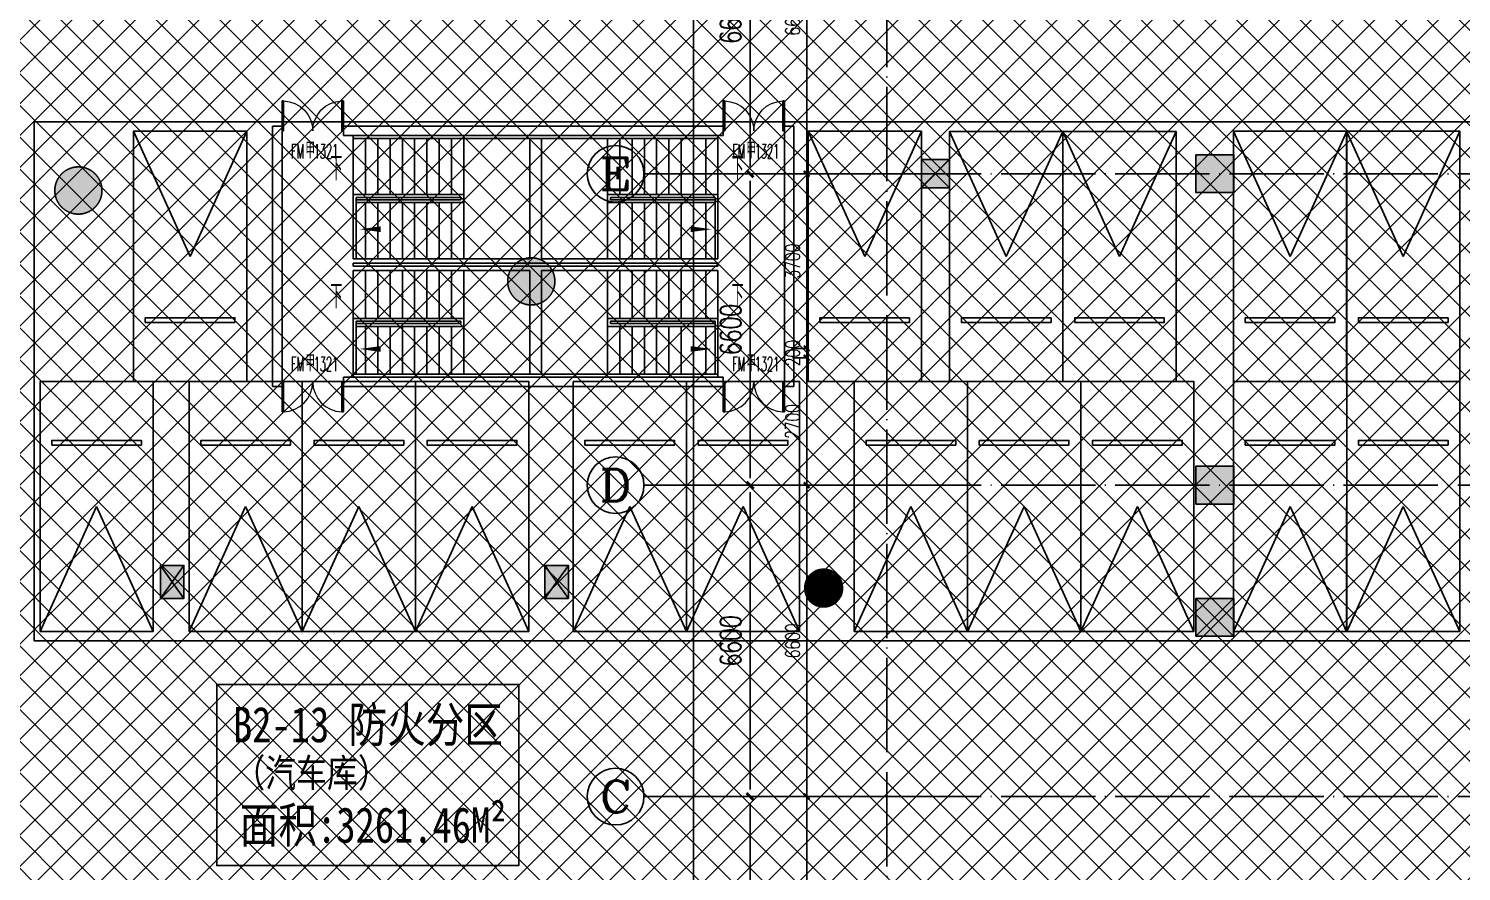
# Model space of a CAD drawing. Header units: millimetres. Extents: x 12325263 to 13848842, y -1463133 to 573208.
# Drawn here: x 12526656 to 12557023, y -1125871 to -1108011 of the extents above; entities that cross this region are included whole.
import ezdxf
from ezdxf.enums import TextEntityAlignment as Align
from ezdxf.xclip import XClip

# ---------------------------------------------------------------- set-up
doc = ezdxf.new("R2010")
doc.units = ezdxf.units.MM
doc.header["$LTSCALE"] = 1000
doc.header["$XCLIPFRAME"] = 0
doc.linetypes.add('DOTE', pattern=[2.42, 2, -0.2, 0.02, -0.2])
for name, color, linetype in [('-2F平面$0$PARTS-CAR公寓', 240, 'Continuous'), ('-2F平面$0$TEXT', 7, 'Continuous'), ('-2F平面$0$WALL-SHATCH', 8, 'Continuous'), ('A-AXIS', 16, 'DOTE'), ('A-COLS', 6, 'Continuous'), ('A-WALL', 5, 'Continuous'), ('A-WALL-PATT', 8, 'Continuous'), ('A_DIM_IDEN(索引符号)', 3, 'Continuous'), ('A_TEXT_NOTE(文字说明)', 7, 'Continuous'), ('A_WALL(防火墙)', 151, 'Continuous'), ('AXIS', 3, 'Continuous'), ('AXIS_TEXT', 7, 'Continuous'), ('DOOR_FIRE', 1, 'Continuous'), ('DOOR_FIRE_TEXT', 7, 'Continuous'), ('PUB_DIM', 83, 'Continuous'), ('PUB_HATCH', 8, 'Continuous'), ('ROAD-LINE', 20, 'Continuous'), ('WALL', 5, 'Continuous'), ('人防墙', 6, 'Continuous'), ('人防门', 60, 'Continuous'), ('地下室柱网$0$$0$0q-柱0', 3, 'Continuous'), ('地下室柱网$0$$0$0q-柱填充', 5, 'Continuous'), ('地下室柱网$0$0q-柱0', 8, 'Continuous'), ('地下室柱网$0$0q-柱填充', 8, 'Continuous')]:
    doc.layers.add(name, color=color, linetype=linetype)
doc.layers.add('地下室柱网$0$$0$9', color=1, linetype='Continuous', plot=False)
doc.layers.add('地下室柱网$0$9', color=8, linetype='Continuous', plot=False)
doc.styles.add('-2F平面$0$-宋体', font='', dxfattribs={"width": 0.8})
doc.styles.add('_TCH_AXIS', font='COMPLEX', dxfattribs={"bigfont": 'GBCBIG'})
doc.styles.add('_TCH_DIM', font='SIMPLEX.shx', dxfattribs={"width": 0.7, "bigfont": 'GBCBIG.shx'})
doc.styles.add('_TCH_DIM_T3', font='SIMPLEX.shx', dxfattribs={"width": 0.705882, "bigfont": 'GBCBIG.shx'})
doc.styles.add('_TCH_WINDOW', font='SIMPLEX', dxfattribs={"width": 0.7, "height": 3.5, "bigfont": 'GBCBIG'})
doc.styles.add('COMPLEX', font='COMPLEX')
doc.styles.get('-2F平面$0$-宋体').set_extended_font_data('SimSun')
doc.dimstyles.new('_TCH_ARCH&&120', dxfattribs={"dimtxt": 306, "dimasz": 120, "dimexe": 300, "dimexo": 360, "dimgap": 147, "dimtad": 1, "dimdec": 0, "dimzin": 0, "dimdsep": 46, "dimtxsty": '_TCH_DIM_T3', "dimblk": 'ARCHTICK', "dimcen": 0.09, "dimclrt": 7, "dimazin": 2, "dimtfac": 1, "dimtdec": 0, "dimtix": 1, "dimtmove": 2, "dimatfit": 3, "dimfxl": 1, "dimfxlon": 1, "dimtolj": 1, "dimtzin": 0, "dimarcsym": 0})
doc.dimstyles.new('_TCH_ARCH&&150', dxfattribs={"dimtxt": 446.25, "dimasz": 150, "dimexe": 375, "dimexo": 450, "dimgap": 189.375, "dimtad": 1, "dimdec": 0, "dimzin": 0, "dimdsep": 46, "dimtxsty": '_TCH_DIM_T3', "dimblk": 'asdggshdfhsg_ArchTick', "dimcen": 0.09, "dimclrt": 7, "dimazin": 2, "dimtfac": 1, "dimtdec": 0, "dimtix": 1, "dimtmove": 2, "dimatfit": 3, "dimfxl": 1, "dimtolj": 1, "dimtzin": 0, "dimarcsym": 0})

# ---------------------------------------------------------------- blocks, each defined once
blk = doc.blocks.new('asdgafgf20230228-rf2')
at = {"layer": 'A_DIM_IDEN(索引符号)', "elevation": 0}
for points in [[(-38190, 8025, 0, 0, 0), (-35020, 8025, 0, 0, 0), (-35020, 6725, 0, 0, 0), (-37930, 6725, 0, 120, 0), (-37480, 6725, 0, 0, 0)], [(-30200, 8025, 0, 0, 0), (-33370, 8025, 0, 0, 0), (-33370, 6725, 0, 0, 0), (-30460, 6725, 0, 120, 0), (-30910, 6725, 0, 0, 0)], [(-38190, 5312, 0, 0, 0), (-35020, 5312, 0, 0, 0), (-35020, 4187, 0, 0, 0), (-37930, 4187, 0, 120, 0), (-37480, 4187, 0, 0, 0)], [(-30200, 5312, 0, 0, 0), (-33370, 5313, 0, 0, 0), (-33370, 4188, 0, 0, 0), (-30460, 4187, 0, 120, 0), (-30910, 4187, 0, 0, 0)]]:
    blk.add_lwpolyline(points, format="xyseb", dxfattribs=at)
at = {"layer": '人防门'}
for p, q in [((-35720, 8650), (-38060, 8650)), ((-38060, 7460), (-38060, 8650)), ((-37800, 7460), (-37800, 8650)), ((-37540, 7460), (-37540, 8650)), ((-37280, 7460), (-37280, 8650)), ((-37020, 7460), (-37020, 8650)), ((-36760, 7460), (-36760, 8650)), ((-36500, 7460), (-36500, 8650)), ((-36240, 7460), (-36240, 8650)), ((-35980, 7460), (-35980, 8650)), ((-35720, 7460), (-35720, 8650)), ((-34320, 8650), (-35720, 8650)), ((-35720, 8650), (-35720, 7460)), ((-34320, 6100), (-34320, 8650)), ((-32670, 8650), (-34070, 8650)), ((-34070, 8650), (-34070, 6100)), ((-32670, 8650), (-30330, 8650)), ((-32670, 8650), (-32670, 7460)), ((-32670, 7460), (-32670, 8650)), ((-32410, 8650), (-32410, 7460)), ((-32150, 8650), (-32150, 7460)), ((-31890, 8650), (-31890, 7460)), ((-31630, 8650), (-31630, 7460)), ((-31370, 8650), (-31370, 7460)), ((-31110, 8650), (-31110, 7460)), ((-30850, 8650), (-30850, 7460)), ((-30590, 8650), (-30590, 7460)), ((-30330, 8650), (-30330, 7460)), ((-38060, 7400), (-38060, 7460)), ((-35720, 7460), (-38060, 7460)), ((-38060, 7460), (-38060, 6100)), ((-38060, 7350), (-38060, 7400)), ((-38060, 7350), (-38060, 6100)), ((-35780, 7400), (-38000, 7400)), ((-35780, 7400), (-38000, 7400)), ((-38000, 7400), (-38000, 6100)), ((-38000, 7350), (-35780, 7350)), ((-38000, 7350), (-35780, 7350)), ((-38000, 7350), (-38000, 7290)), ((-38000, 7290), (-35720, 7290)), ((-37800, 7290), (-37800, 6100)), ((-37540, 7290), (-37540, 6100)), ((-37280, 7290), (-37280, 6100)), ((-37020, 7290), (-37020, 6100)), ((-36760, 7290), (-36760, 6100)), ((-36500, 7290), (-36500, 6100)), ((-36240, 7290), (-36240, 6100)), ((-35980, 7290), (-35980, 6100)), ((-35780, 7350), (-35780, 7400)), ((-35720, 7400), (-35720, 7460)), ((-35720, 7290), (-35720, 7460)), ((-35720, 7460), (-35720, 7290)), ((-35720, 7350), (-35720, 7290)), ((-35720, 7290), (-35720, 6100)), ((-35720, 7290), (-35720, 6100)), ((-32670, 7460), (-32670, 7400)), ((-32670, 7290), (-32670, 7460)), ((-32670, 7460), (-30330, 7460)), ((-32670, 7290), (-32670, 7460)), ((-32670, 7290), (-32670, 7350)), ((-32670, 6100), (-32670, 7290)), ((-30390, 7290), (-32670, 7290)), ((-32670, 6100), (-32670, 7290)), ((-32610, 7400), (-30390, 7400)), ((-32610, 7350), (-32610, 7400)), ((-32610, 7400), (-30390, 7400)), ((-30390, 7350), (-32610, 7350)), ((-30390, 7350), (-32610, 7350)), ((-32410, 6100), (-32410, 7290)), ((-32150, 6100), (-32150, 7290)), ((-31890, 6100), (-31890, 7290)), ((-31630, 6100), (-31630, 7290)), ((-31370, 6100), (-31370, 7290)), ((-31110, 6100), (-31110, 7290)), ((-30850, 6100), (-30850, 7290)), ((-30590, 6100), (-30590, 7290)), ((-30390, 7400), (-30390, 6100)), ((-30390, 7290), (-30390, 7350)), ((-30330, 7460), (-30330, 7400)), ((-30330, 7460), (-30330, 6100)), ((-30330, 7350), (-30330, 7400)), ((-30330, 6100), (-30330, 7350)), ((-38060, 6100), (-38000, 6100)), ((-38000, 6100), (-38060, 6100)), ((-38000, 6100), (-35720, 6100)), ((-35720, 6100), (-34320, 6100)), ((-34070, 6100), (-32670, 6100)), ((-30390, 6100), (-32670, 6100)), ((-30330, 6100), (-30390, 6100)), ((-30330, 6100), (-30390, 6100)), ((-35720, 5850), (-38060, 5850)), ((-38060, 4835), (-38060, 5850)), ((-37800, 4835), (-37800, 5850)), ((-37540, 4835), (-37540, 5850)), ((-37280, 4835), (-37280, 5850)), ((-37020, 4835), (-37020, 5850)), ((-36760, 4835), (-36760, 5850)), ((-36500, 4835), (-36500, 5850)), ((-36240, 4835), (-36240, 5850)), ((-35980, 4835), (-35980, 5850)), ((-35720, 4835), (-35720, 5850)), ((-34320, 5850), (-35720, 5850)), ((-35720, 5850), (-35720, 4835)), ((-34320, 3650), (-34320, 5850)), ((-32670, 5850), (-34070, 5850)), ((-34070, 5850), (-34070, 3650)), ((-32670, 5850), (-30330, 5850)), ((-32670, 5850), (-32670, 4835)), ((-32670, 4835), (-32670, 5850)), ((-32410, 5850), (-32410, 4835)), ((-32150, 5850), (-32150, 4835)), ((-31890, 5850), (-31890, 4835)), ((-31630, 5850), (-31630, 4835)), ((-31370, 5850), (-31370, 4835)), ((-31110, 5850), (-31110, 4835)), ((-30850, 5850), (-30850, 4835)), ((-30590, 5850), (-30590, 4835)), ((-30330, 5850), (-30330, 4835)), ((-38060, 4775), (-38060, 4835)), ((-35720, 4835), (-38060, 4835)), ((-38060, 4835), (-38060, 3650)), ((-38060, 4725), (-38060, 4775)), ((-38060, 4725), (-38060, 3650)), ((-35780, 4775), (-38000, 4775)), ((-35780, 4775), (-38000, 4775)), ((-38000, 4775), (-38000, 3650)), ((-38000, 4725), (-35780, 4725)), ((-38000, 4725), (-35780, 4725)), ((-38000, 4725), (-38000, 4665)), ((-38000, 4665), (-35720, 4665)), ((-37800, 4665), (-37800, 3650)), ((-37540, 4665), (-37540, 3650)), ((-37280, 4665), (-37280, 3650)), ((-37020, 4665), (-37020, 3650)), ((-36760, 4665), (-36760, 3650)), ((-36500, 4665), (-36500, 3650)), ((-36240, 4665), (-36240, 3650)), ((-35980, 4665), (-35980, 3650)), ((-35780, 4725), (-35780, 4775)), ((-35720, 4775), (-35720, 4835)), ((-35720, 4665), (-35720, 4835)), ((-35720, 4835), (-35720, 4665)), ((-35720, 4725), (-35720, 4665)), ((-35720, 4665), (-35720, 3650)), ((-35720, 4665), (-35720, 3650)), ((-32670, 4835), (-32670, 4775)), ((-32670, 4665), (-32670, 4835)), ((-32670, 4835), (-30330, 4835)), ((-32670, 4665), (-32670, 4835)), ((-32670, 4665), (-32670, 4725)), ((-32670, 3650), (-32670, 4665)), ((-30390, 4665), (-32670, 4665)), ((-32670, 3650), (-32670, 4665)), ((-32610, 4775), (-30390, 4775)), ((-32610, 4725), (-32610, 4775)), ((-32610, 4775), (-30390, 4775)), ((-30390, 4725), (-32610, 4725)), ((-30390, 4725), (-32610, 4725)), ((-32410, 3650), (-32410, 4665)), ((-32150, 3650), (-32150, 4665)), ((-31890, 3650), (-31890, 4665)), ((-31630, 3650), (-31630, 4665)), ((-31370, 3650), (-31370, 4665)), ((-31110, 3650), (-31110, 4665)), ((-30850, 3650), (-30850, 4665)), ((-30590, 3650), (-30590, 4665)), ((-30390, 4775), (-30390, 3650)), ((-30390, 4665), (-30390, 4725)), ((-30330, 4835), (-30330, 4775)), ((-30330, 4835), (-30330, 3650)), ((-30330, 4725), (-30330, 4775)), ((-30330, 3650), (-30330, 4725)), ((-38060, 3650), (-38000, 3650)), ((-38000, 3650), (-38060, 3650)), ((-38000, 3650), (-35720, 3650)), ((-35720, 3650), (-34320, 3650)), ((-34070, 3650), (-32670, 3650)), ((-30390, 3650), (-32670, 3650)), ((-30330, 3650), (-30390, 3650)), ((-30330, 3650), (-30390, 3650))]:
    blk.add_line(p, q, dxfattribs=at)
at = {"layer": '人防门', "elevation": 0}
for points in [[(-38060, 8650), (-38060, 8710), (-30330, 8710), (-30330, 8650)], [(-38060, 5945), (-38060, 6005), (-30330, 6005), (-30330, 5945)], [(-38060, 3590), (-38060, 3650), (-30330, 3650), (-30330, 3590)]]:
    blk.add_lwpolyline(points, close=True, dxfattribs=at)
at = {"layer": 'A_TEXT_NOTE(文字说明)', "style": '_TCH_DIM', "width": 0.7}
for p in [(-38547, 7763), (-30042, 7762), (-38547, 5050), (-30043, 5050)]:
    blk.add_text('下', height=506, dxfattribs=at).set_placement(p)
blk = doc.blocks.new('_FZH')
blk.add_lwpolyline([(-0.5, -0.5), (0.5, -0.5), (0.5, 0.5), (-0.5, 0.5)], close=True)
at = {"layer": 'PUB_HATCH'}
blk.add_solid([(-0.5, -0.5), (0.5, -0.5), (-0.5, 0.5), (0.5, 0.5)], dxfattribs=at)
blk = doc.blocks.new('_YZH')
blk.add_circle((0, 0), 0.5)
at = {"layer": 'PUB_HATCH', "const_width": 0.5}
blk.add_lwpolyline([(-0.25, 0, 1), (0.25, 0, 1)], format="xyb", close=True, dxfattribs=at)
blk = doc.blocks.new('1-3F')
at = {"layer": 'A-COLS', "xscale": 800, "yscale": 800, "zscale": 800, "rotation": 270}
for p in [(-52500, 24800), (-52500, 18200), (-52500, 15400)]:
    blk.add_blockref('_FZH', p, dxfattribs=at)
at = {"layer": 'A-COLS', "xscale": 800, "yscale": 800, "zscale": 800}
blk.add_blockref('_YZH', (-60791, 16020), dxfattribs=at)
blk = doc.blocks.new('adgshg13--2F平面$0$A$C7F010FC0')
at = {"layer": '-2F平面$0$WALL-SHATCH'}
h = blk.add_hatch(color=256, dxfattribs=at)
h.dxf.hatch_style = 1
h.paths.add_polyline_path([(-60384, -16881), (-763, 197), (12588, -13153), (12588, -157996), (-162965, -188820), (-171262, -180523), (-171262, -31311), (-150707, -10756), (-131860, -7981), (-99162, -7981), (-99162, -4981), (-76620, -4981), (-70108, -16881)], flags=16)
h.paths.add_polyline_path([(-60091, -16381), (-647, 647), (12988, -12988), (12988, -158332), (-163101, -189250), (-171662, -180689), (-171662, -31145), (-150778, -10261), (-131897, -7481), (-99562, -7481), (-99562, -4581), (-76366, -4581), (-69908, -16381)])
blk = doc.blocks.new('adgshg13--2F平面$0$gh6j6jk76k7')
at = {"layer": '-2F平面$0$TEXT', "color": 0}
blk.add_lwpolyline([(153914, -1047), (160218, 60), (160882, -3722), (154578, -4829)], close=True, dxfattribs=at)
at = {"layer": '-2F平面$0$TEXT', "color": 0, "style": '-2F平面$0$-宋体', "width": 0.8}
for s, height, p in [('B2-13 防火分区', 750, (154463, -2194)), ('（汽车库）', 600, (154655, -3124)), ('面积:3261.46M²', 750, (154974, -4266))]:
    blk.add_text(s, height=height, rotation=9.9591, dxfattribs=at).set_placement(p)
blk = doc.blocks.new('adgshgbj--2F平面$0$报建车道-2')
at = {"layer": 'ROAD-LINE'}
for p, q in [((129521, -124443), (92169, -131002)), ((92169, -131002), (94072, -141836)), ((94072, -141836), (124973, -136410))]:
    blk.add_line(p, q, dxfattribs=at)
blk = doc.blocks.new('adgshg2qbj-gycw-bj-13-CAR-4')
for p, q in [((0, -2650), (-1200, -5300)), ((1200, -5300), (0, -2650)), ((0, -2650), (0, -2650))]:
    blk.add_line(p, q)
blk.add_lwpolyline([(-1200, 0), (1200, 0), (1200, -5300), (-1200, -5300)], close=True)
at = {"extrusion": (-0.000447791, -3.39718e-15, 1), "elevation": -1}
blk.add_lwpolyline([(-950, -1350), (950, -1350), (950, -1250), (-950, -1250)], close=True, dxfattribs=at)
blk = doc.blocks.new('*U499')
at = {"layer": '地下室柱网$0$0q-柱填充'}
h = blk.add_hatch(color=256, dxfattribs=at)
h.dxf.hatch_style = 1
edge = h.paths.add_edge_path()
edge.add_arc((0, 0), 500, 0, 360)
at = {"layer": '地下室柱网$0$0q-柱0'}
blk.add_circle((0, 0), 500, dxfattribs=at)
blk = doc.blocks.new('*U500')
at = {"layer": '地下室柱网$0$0q-柱填充'}
h = blk.add_hatch(color=256, dxfattribs=at)
h.dxf.hatch_style = 1
edge = h.paths.add_edge_path()
edge.add_arc((0, 0), 400, 0, 360)
at = {"layer": '地下室柱网$0$0q-柱0'}
blk.add_circle((0, 0), 400, dxfattribs=at)
at = {"layer": '地下室柱网$0$9'}
for p, q in [((-250, 300), (250, -300)), ((-250, -300), (250, 300))]:
    blk.add_line(p, q, dxfattribs=at)
blk = doc.blocks.new('*U495')
at = {"layer": '地下室柱网$0$0q-柱0'}
blk.add_lwpolyline([(-400, -400), (400, -400), (400, 400), (-400, 400)], close=True, dxfattribs=at)
at = {"layer": '地下室柱网$0$0q-柱填充'}
blk.add_solid([(-400, 400), (400, 400), (-400, -400), (400, -400)], dxfattribs=at)
at = {"layer": '地下室柱网$0$9'}
for p, q in [((-400, 400), (400, -400)), ((-400, -400), (400, 400))]:
    blk.add_line(p, q, dxfattribs=at)
blk = doc.blocks.new('*U1237')
at = {"layer": '地下室柱网$0$$0$0q-柱0'}
blk.add_lwpolyline([(-250, -350), (250, -350), (250, 350), (-250, 350)], close=True, dxfattribs=at)
at = {"layer": '地下室柱网$0$$0$0q-柱填充'}
blk.add_solid([(-250, 350), (250, 350), (-250, -350), (250, -350)], dxfattribs=at)
at = {"layer": '地下室柱网$0$$0$9'}
for p, q in [((-250, 350), (250, -350)), ((-250, -350), (250, 350))]:
    blk.add_line(p, q, dxfattribs=at)
blk = doc.blocks.new('*U1238')
at = {"layer": '地下室柱网$0$$0$0q-柱0'}
blk.add_lwpolyline([(-300, -300), (300, -300), (300, 300), (-300, 300)], close=True, dxfattribs=at)
at = {"layer": '地下室柱网$0$$0$0q-柱填充'}
blk.add_solid([(-300, 300), (300, 300), (-300, -300), (300, -300)], dxfattribs=at)
at = {"layer": '地下室柱网$0$$0$9'}
for p, q in [((-300, 300), (300, -300)), ((-300, -300), (300, 300))]:
    blk.add_line(p, q, dxfattribs=at)
blk = doc.blocks.new('A$C2A3E77E8')
at = {"layer": '-2F平面$0$PARTS-CAR公寓'}
for p, rotation in [((511546.7, 69501.4), 189.9585190629333), ((509182.9, 69086.4), 189.9585190629333), ((505622.3, 68460.9), 189.9585190629333), ((503258.4, 68045.8), 189.9585190629333), ((500303.5, 67527.7), 189.9585190629333), ((511546.8, 69501.5), 9.958519084920162), ((509182.9, 69086.4), 9.958519084920162), ((505995.1, 68526.7), 9.958519084920162), ((503631.2, 68111.6), 9.958519084920162), ((501267.4, 67696.6), 9.958519084920162), ((497762.6, 67081.2), 9.958519084920162), ((495398.8, 66666.1), 9.958519084920162), ((492107.5, 66088.2), 9.958519084920162), ((489743.7, 65673.2), 9.958519084920162), ((487379.8, 65258.1), 9.958519084920162), ((484269, 64711.9), 9.958519084920162)]:
    blk.add_blockref('adgshg2qbj-gycw-bj-13-CAR-4', p, dxfattribs=dict(at, rotation=rotation))
at = {"layer": '-2F平面$0$PARTS-CAR公寓', "xscale": -1.000000000000003, "rotation": 189.9585190717549}
blk.add_blockref('adgshg2qbj-gycw-bj-13-CAR-4', (486219.2, 65054.3), dxfattribs=at)
at = {"layer": '-2F平面$0$TEXT'}
blk.add_blockref('adgshg13--2F平面$0$gh6j6jk76k7', (333974.2, 59872.9), dxfattribs=at)
blk.add_blockref('adgshgbj--2F平面$0$报建车道-2', (389845.5, 200902.2))
for name, p, rotation in [('*U1238', (501020.1, 72120.8), 9.958774256191964), ('*U499', (483188.2, 68630), 44.99999999877483), ('*U499', (492975.9, 68393.1), 9.958774254879108), ('*U495', (508475.5, 63884.7), 9.958774256191964), ('*U500', (500203.3, 63062), 9.958774254879215), ('*U1237', (494607, 62212.4), 9.958774256191964), ('*U1237', (486579.8, 60802.9), 9.958774256191964)]:
    blk.add_blockref(name, p, dxfattribs=dict(rotation=rotation))
at = {"layer": 'WALL', "color": 1}
blk.add_blockref('adgshg13--2F平面$0$A$C7F010FC0', (561507.9, 205483.1), dxfattribs=at)
blk = doc.blocks.new('_AXISO')
blk.add_circle((0, 0), 0.5)
at = {"layer": 'AXIS_TEXT', "style": 'COMPLEX', "width": 1.041667}
blk.add_attdef('A', text='', height=0.56, dxfattribs=at).set_placement((-0.25, -0.28), (0.25, -0.28), align=Align.FIT)
blk = doc.blocks.new('asdggshdfhsg_ArchTick')
at = {"color": 0, "linetype": 'ByBlock', "const_width": 0.4}
blk.add_lwpolyline([(-0.5, -0.5), (0.5, 0.5)], dxfattribs=at)
blk = doc.blocks.new('*D5258')
at = {"layer": 'AXIS', "color": 0, "lineweight": -2, "transparency": 16777216}
for p, q in [((12411817, 1078990), (12406942, 1078990)), ((12407317, 996140), (12407317, 1078840)), ((12411817, 995990), (12406942, 995990))]:
    blk.add_line(p, q, dxfattribs=at)
at = {"layer": 'Defpoints', "color": 0, "transparency": 16777216}
for p in [(12407317, 1078990), (12412267, 1078990), (12412267, 995990)]:
    blk.add_point(p, dxfattribs=at)
at = {"layer": 'AXIS', "color": 0, "lineweight": -2, "transparency": 16777216, "xscale": 150, "yscale": 150, "zscale": 150}
for p, rotation in [((12407317, 1078990), 90), ((12407317, 995990), 270)]:
    blk.add_blockref('asdggshdfhsg_ArchTick', p, dxfattribs=dict(at, rotation=rotation))
at = {"layer": 'AXIS', "color": 7, "transparency": 16777216, "insert": (12406904, 1037490), "char_height": 446.2, "attachment_point": 5, "rotation": 90, "style": '_TCH_DIM_T3'}
blk.add_mtext('\\A1;83000', dxfattribs=at)
blk = doc.blocks.new('*D5261')
at = {"layer": 'AXIS', "color": 0, "lineweight": -2, "transparency": 16777216}
for p, q in [((12411816.81071, 1007589.75909), (12408141.81071, 1007589.75909)), ((12408516.81071, 1001139.75909), (12408516.81071, 1007439.75909)), ((12411816.81071, 1000989.75909), (12408141.81071, 1000989.75909))]:
    blk.add_line(p, q, dxfattribs=at)
at = {"layer": 'Defpoints', "color": 0, "transparency": 16777216}
for p in [(12408516.81071, 1007589.75909), (12412266.81071, 1007589.75909), (12412266.81071, 1000989.75909)]:
    blk.add_point(p, dxfattribs=at)
at = {"layer": 'AXIS', "color": 0, "lineweight": -2, "transparency": 16777216, "xscale": 150, "yscale": 150, "zscale": 150}
for p, rotation in [((12408516.81071, 1007589.75909), 90), ((12408516.81071, 1000989.75909), 270)]:
    blk.add_blockref('asdggshdfhsg_ArchTick', p, dxfattribs=dict(at, rotation=rotation))
at = {"layer": 'AXIS', "color": 7, "transparency": 16777216, "insert": (12408104.31071, 1004289.75909), "char_height": 446.25, "attachment_point": 5, "rotation": 90, "style": '_TCH_DIM_T3'}
blk.add_mtext('\\A1;6600', dxfattribs=at)
blk = doc.blocks.new('*D5262')
at = {"layer": 'AXIS', "color": 0, "lineweight": -2, "transparency": 16777216}
for p, q in [((12411816.81071, 1014189.75909), (12408141.81071, 1014189.75909)), ((12408516.81071, 1007739.75909), (12408516.81071, 1014039.75909)), ((12411816.81071, 1007589.75909), (12408141.81071, 1007589.75909))]:
    blk.add_line(p, q, dxfattribs=at)
at = {"layer": 'Defpoints', "color": 0, "transparency": 16777216}
for p in [(12408516.81071, 1014189.75909), (12412266.81071, 1014189.75909), (12412266.81071, 1007589.75909)]:
    blk.add_point(p, dxfattribs=at)
at = {"layer": 'AXIS', "color": 0, "lineweight": -2, "transparency": 16777216, "xscale": 150, "yscale": 150, "zscale": 150}
for p, rotation in [((12408516.81071, 1014189.75909), 90), ((12408516.81071, 1007589.75909), 270)]:
    blk.add_blockref('asdggshdfhsg_ArchTick', p, dxfattribs=dict(at, rotation=rotation))
at = {"layer": 'AXIS', "color": 7, "transparency": 16777216, "insert": (12408104.31071, 1010889.75909), "char_height": 446.25, "attachment_point": 5, "rotation": 90, "style": '_TCH_DIM_T3'}
blk.add_mtext('\\A1;6600', dxfattribs=at)
blk = doc.blocks.new('*D5263')
at = {"layer": 'AXIS', "color": 0, "lineweight": -2, "transparency": 16777216}
for p, q in [((12411816.81071, 1020789.75909), (12408141.81071, 1020789.75909)), ((12408516.81071, 1014339.75909), (12408516.81071, 1020639.75909)), ((12411816.81071, 1014189.75909), (12408141.81071, 1014189.75909))]:
    blk.add_line(p, q, dxfattribs=at)
at = {"layer": 'Defpoints', "color": 0, "transparency": 16777216}
for p in [(12408516.81071, 1020789.75909), (12412266.81071, 1020789.75909), (12412266.81071, 1014189.75909)]:
    blk.add_point(p, dxfattribs=at)
at = {"layer": 'AXIS', "color": 0, "lineweight": -2, "transparency": 16777216, "xscale": 150, "yscale": 150, "zscale": 150}
for p, rotation in [((12408516.81071, 1020789.75909), 90), ((12408516.81071, 1014189.75909), 270)]:
    blk.add_blockref('asdggshdfhsg_ArchTick', p, dxfattribs=dict(at, rotation=rotation))
at = {"layer": 'AXIS', "color": 7, "transparency": 16777216, "insert": (12408104.31071, 1017489.75909), "char_height": 446.25, "attachment_point": 5, "rotation": 90, "style": '_TCH_DIM_T3'}
blk.add_mtext('\\A1;6600', dxfattribs=at)
blk = doc.blocks.new('*D5264')
at = {"layer": 'AXIS', "color": 0, "lineweight": -2, "transparency": 16777216}
for p, q in [((12411816.81071, 1027389.75909), (12408141.81071, 1027389.75909)), ((12408516.81071, 1020939.75909), (12408516.81071, 1027239.75909)), ((12411816.81071, 1020789.75909), (12408141.81071, 1020789.75909))]:
    blk.add_line(p, q, dxfattribs=at)
at = {"layer": 'Defpoints', "color": 0, "transparency": 16777216}
for p in [(12408516.81071, 1027389.75909), (12412266.81071, 1027389.75909), (12412266.81071, 1020789.75909)]:
    blk.add_point(p, dxfattribs=at)
at = {"layer": 'AXIS', "color": 0, "lineweight": -2, "transparency": 16777216, "xscale": 150, "yscale": 150, "zscale": 150}
for p, rotation in [((12408516.81071, 1027389.75909), 90), ((12408516.81071, 1020789.75909), 270)]:
    blk.add_blockref('asdggshdfhsg_ArchTick', p, dxfattribs=dict(at, rotation=rotation))
at = {"layer": 'AXIS', "color": 7, "transparency": 16777216, "insert": (12408104.31071, 1024089.75909), "char_height": 446.25, "attachment_point": 5, "rotation": 90, "style": '_TCH_DIM_T3'}
blk.add_mtext('\\A1;6600', dxfattribs=at)
blk = doc.blocks.new('_ArchTick')
at = {"color": 0, "linetype": 'ByBlock', "const_width": 0.4}
blk.add_lwpolyline([(-0.5, -0.5), (0.5, 0.5)], dxfattribs=at)
blk = doc.blocks.new('*D4045')
at = {"layer": 'Defpoints', "color": 0, "transparency": 16777216}
for p in [(12543146.81071, -1104486.78575), (12546746.81071, -1104486.78575), (12546746.81071, -1111086.78575)]:
    blk.add_point(p, dxfattribs=at)
at = {"layer": 'PUB_DIM', "color": 0, "lineweight": -2, "transparency": 16777216}
for p, q in [((12543147.81071, -1104486.78575), (12542846.81071, -1104486.78575)), ((12543146.81071, -1111086.78575), (12543146.81071, -1104486.78575)), ((12543147.81071, -1111086.78575), (12542846.81071, -1111086.78575))]:
    blk.add_line(p, q, dxfattribs=at)
at = {"layer": 'PUB_DIM', "color": 0, "lineweight": -2, "transparency": 16777216, "xscale": 120, "yscale": 120, "zscale": 120}
for p, rotation in [((12543146.81071, -1104486.78575), 90), ((12543146.81071, -1111086.78575), 270)]:
    blk.add_blockref('_ArchTick', p, dxfattribs=dict(at, rotation=rotation))
at = {"layer": 'PUB_DIM', "color": 7, "transparency": 16777216, "insert": (12542846.81071, -1107786.78575), "char_height": 306, "attachment_point": 5, "rotation": 90, "style": '_TCH_DIM_T3'}
blk.add_mtext('\\A1;6600', dxfattribs=at)
blk = doc.blocks.new('*D4046')
at = {"layer": 'Defpoints', "color": 0, "transparency": 16777216}
for p in [(12543147, -1111087), (12546747, -1111087), (12546747, -1114787)]:
    blk.add_point(p, dxfattribs=at)
at = {"layer": 'PUB_DIM', "color": 0, "lineweight": -2, "transparency": 16777216}
for p, q in [((12543148, -1111087), (12542847, -1111087)), ((12543147, -1114787), (12543147, -1111087)), ((12543148, -1114787), (12542847, -1114787))]:
    blk.add_line(p, q, dxfattribs=at)
at = {"layer": 'PUB_DIM', "color": 0, "lineweight": -2, "transparency": 16777216, "xscale": 120, "yscale": 120, "zscale": 120}
for p, rotation in [((12543147, -1111087), 90), ((12543147, -1114787), 270)]:
    blk.add_blockref('_ArchTick', p, dxfattribs=dict(at, rotation=rotation))
at = {"layer": 'PUB_DIM', "color": 7, "transparency": 16777216, "insert": (12542847, -1112937), "char_height": 306, "attachment_point": 5, "rotation": 90, "style": '_TCH_DIM_T3'}
blk.add_mtext('\\A1;3700', dxfattribs=at)
blk = doc.blocks.new('*D4047')
at = {"layer": 'Defpoints', "color": 0, "transparency": 16777216}
for p in [(12543147, -1114787), (12546747, -1114787), (12546747, -1114987)]:
    blk.add_point(p, dxfattribs=at)
at = {"layer": 'PUB_DIM', "color": 0, "lineweight": -2, "transparency": 16777216}
for p, q in [((12543147, -1114787), (12543147, -1114667)), ((12543148, -1114787), (12542847, -1114787)), ((12543148, -1114987), (12542847, -1114987)), ((12543147, -1114987), (12543147, -1114787)), ((12543147, -1114987), (12543147, -1115107))]:
    blk.add_line(p, q, dxfattribs=at)
at = {"layer": 'PUB_DIM', "color": 0, "lineweight": -2, "transparency": 16777216, "xscale": 120, "yscale": 120, "zscale": 120}
for p, rotation in [((12543147, -1114787), 270), ((12543147, -1114987), 90)]:
    blk.add_blockref('_ArchTick', p, dxfattribs=dict(at, rotation=rotation))
at = {"layer": 'PUB_DIM', "color": 7, "transparency": 16777216, "insert": (12542847, -1114887), "char_height": 306, "attachment_point": 5, "rotation": 90, "style": '_TCH_DIM_T3'}
blk.add_mtext('\\A1;200', dxfattribs=at)
blk = doc.blocks.new('*D4048')
at = {"layer": 'Defpoints', "color": 0, "transparency": 16777216}
for p in [(12543147, -1114987), (12546747, -1114987), (12546747, -1117687)]:
    blk.add_point(p, dxfattribs=at)
at = {"layer": 'PUB_DIM', "color": 0, "lineweight": -2, "transparency": 16777216}
for p, q in [((12543148, -1114987), (12542847, -1114987)), ((12543147, -1117687), (12543147, -1114987)), ((12543148, -1117687), (12542847, -1117687))]:
    blk.add_line(p, q, dxfattribs=at)
at = {"layer": 'PUB_DIM', "color": 0, "lineweight": -2, "transparency": 16777216, "xscale": 120, "yscale": 120, "zscale": 120}
for p, rotation in [((12543147, -1114987), 90), ((12543147, -1117687), 270)]:
    blk.add_blockref('_ArchTick', p, dxfattribs=dict(at, rotation=rotation))
at = {"layer": 'PUB_DIM', "color": 7, "transparency": 16777216, "insert": (12542847, -1116337), "char_height": 306, "attachment_point": 5, "rotation": 90, "style": '_TCH_DIM_T3'}
blk.add_mtext('\\A1;2700', dxfattribs=at)
blk = doc.blocks.new('*D4049')
at = {"layer": 'Defpoints', "color": 0, "transparency": 16777216}
for p in [(12543146.81071, -1117686.78575), (12546746.81071, -1117686.78575), (12546746.81071, -1124286.78575)]:
    blk.add_point(p, dxfattribs=at)
at = {"layer": 'PUB_DIM', "color": 0, "lineweight": -2, "transparency": 16777216}
for p, q in [((12543147.81071, -1117686.78575), (12542846.81071, -1117686.78575)), ((12543146.81071, -1124286.78575), (12543146.81071, -1117686.78575)), ((12543147.81071, -1124286.78575), (12542846.81071, -1124286.78575))]:
    blk.add_line(p, q, dxfattribs=at)
at = {"layer": 'PUB_DIM', "color": 0, "lineweight": -2, "transparency": 16777216, "xscale": 120, "yscale": 120, "zscale": 120}
for p, rotation in [((12543146.81071, -1117686.78575), 90), ((12543146.81071, -1124286.78575), 270)]:
    blk.add_blockref('_ArchTick', p, dxfattribs=dict(at, rotation=rotation))
at = {"layer": 'PUB_DIM', "color": 7, "transparency": 16777216, "insert": (12542846.81071, -1120986.78575), "char_height": 306, "attachment_point": 5, "rotation": 90, "style": '_TCH_DIM_T3'}
blk.add_mtext('\\A1;6600', dxfattribs=at)
blk = doc.blocks.new('*D4050')
at = {"layer": 'Defpoints', "color": 0, "transparency": 16777216}
for p in [(12543146.81071, -1124286.78575), (12546746.81071, -1124286.78575), (12546746.81071, -1130886.78575)]:
    blk.add_point(p, dxfattribs=at)
at = {"layer": 'PUB_DIM', "color": 0, "lineweight": -2, "transparency": 16777216}
for p, q in [((12543147.81071, -1124286.78575), (12542846.81071, -1124286.78575)), ((12543146.81071, -1130886.78575), (12543146.81071, -1124286.78575)), ((12543147.81071, -1130886.78575), (12542846.81071, -1130886.78575))]:
    blk.add_line(p, q, dxfattribs=at)
at = {"layer": 'PUB_DIM', "color": 0, "lineweight": -2, "transparency": 16777216, "xscale": 120, "yscale": 120, "zscale": 120}
for p, rotation in [((12543146.81071, -1124286.78575), 90), ((12543146.81071, -1130886.78575), 270)]:
    blk.add_blockref('_ArchTick', p, dxfattribs=dict(at, rotation=rotation))
at = {"layer": 'PUB_DIM', "color": 7, "transparency": 16777216, "insert": (12542846.81071, -1127586.78575), "char_height": 306, "attachment_point": 5, "rotation": 90, "style": '_TCH_DIM_T3'}
blk.add_mtext('\\A1;6600', dxfattribs=at)
blk = doc.blocks.new('$DorLib2D$00000002')
for p, q in [((-0.5, 0), (-0.5, 0.4875)), ((-0.475, 0.4875), (-0.5, 0.4875)), ((-0.475, 0), (-0.475, 0.4875)), ((0.475, 0), (0.475, 0.4875)), ((0.475, 0.4875), (0.5, 0.4875)), ((0.5, 0), (0.5, 0.4875)), ((-0.5, 0), (-0.475, 0)), ((0.5, 0), (0.475, 0))]:
    blk.add_line(p, q)
at = {"lineweight": 13}
for centre, start, end in [((-0.4875, 0), 0, 88.53072), ((0.4875, 0), 91.46928, 180)]:
    blk.add_arc(centre, 0.4875, start, end, dxfattribs=at)
blk = doc.blocks.new('qlzw')
at = {"layer": 'A-AXIS'}
for p, q in [((12411416.8, 979489.8), (12411416.8, 1082089.8)), ((12411416.8, 1020789.8), (12486866.8, 1020789.8)), ((12411416.8, 1014189.8), (12486866.8, 1014189.8)), ((12411416.8, 1007589.8), (12486866.8, 1007589.8))]:
    blk.add_line(p, q, dxfattribs=at)
at = {"layer": 'AXIS'}
for p, q in [((12412266.8, 1020789.8), (12406266.8, 1020789.8)), ((12412266.8, 1014189.8), (12406266.8, 1014189.8)), ((12412266.8, 1007589.8), (12406266.8, 1007589.8))]:
    blk.add_line(p, q, dxfattribs=at)
ref = blk.add_blockref('_AXISO', (12405666.8, 1020789.8), dxfattribs=dict(at, xscale=1200, yscale=1200, zscale=1200))
ref.add_attrib('A', 'E', dxfattribs={"layer": 'AXIS_TEXT', "height": 678.8, "style": '_TCH_AXIS', "width": 1.3125}).set_placement((12405327.4, 1020450.3), (12406006.2, 1020450.3), align=Align.FIT)
ref = blk.add_blockref('_AXISO', (12405666.8, 1014189.8), dxfattribs=dict(at, xscale=1200, yscale=1200, zscale=1200))
ref.add_attrib('A', 'D', dxfattribs={"layer": 'AXIS_TEXT', "height": 678.8, "style": '_TCH_AXIS', "width": 1.235294}).set_placement((12405327.4, 1013850.3), (12406006.2, 1013850.3), align=Align.FIT)
ref = blk.add_blockref('_AXISO', (12405666.8, 1007589.8), dxfattribs=dict(at, xscale=1200, yscale=1200, zscale=1200))
ref.add_attrib('A', 'C', dxfattribs={"layer": 'AXIS_TEXT', "height": 678.8, "style": '_TCH_AXIS', "width": 1.4}).set_placement((12405327.4, 1007250.3), (12406006.2, 1007250.3), align=Align.FIT)
for p1, p2, distance, picture, middle in [((12412266.8, 995989.8), (12412266.8, 1078989.8), 4950, '*D5258', (12406904.3, 1037489.8)), ((12412266.8, 1020789.8), (12412266.8, 1027389.8), 3750, '*D5264', (12408104.3, 1024089.8)), ((12412266.8, 1014189.8), (12412266.8, 1020789.8), 3750, '*D5263', (12408104.3, 1017489.8)), ((12412266.8, 1007589.8), (12412266.8, 1014189.8), 3750, '*D5262', (12408104.3, 1010889.8)), ((12412266.8, 1000989.8), (12412266.8, 1007589.8), 3750, '*D5261', (12408104.3, 1004289.8))]:
    dim = blk.add_aligned_dim(p1=p1, p2=p2, distance=distance, dimstyle='_TCH_ARCH&&150', dxfattribs=at)
    dim.commit()
    dim.dimension.update_dxf_attribs({"geometry": picture, "text_midpoint": middle})

msp = doc.modelspace()

# ---------------------------------------------------------------- hatches: boundary and pattern name
at = {"layer": 'A-WALL-PATT'}
h = msp.add_hatch(dxfattribs=at)
h.set_pattern_fill('ANSI37', color=252, scale=300)
h.set_pattern_definition([(45, (0, 0), (-336.759605, 336.759605), []), (135, (0, 0), (-336.759605, -336.759605), [])])
h.paths.add_polyline_path([(12564696.8, -1148386.8), (12504241.6, -1148387), (12504241.6, -1033958), (12634041.3, -1033958), (12627844.5, -1069250.3), (12616665.5, -1067287.4), (12616902.5, -1065937.9), (12610631.1, -1064836.8), (12604673.6, -1064836.8), (12597896.8, -1064836.8), (12597896.8, -1060786.8), (12593492.1, -1060786.8), (12590496.8, -1060786.8), (12590496.8, -1069586.9), (12575796.8, -1069586.9), (12575796.8, -1059986.8), (12574896.8, -1059986.8), (12574896.8, -1057336.8), (12570296.8, -1057336.8), (12570296.8, -1055286.8), (12568296.8, -1055286.8), (12568296.8, -1060086.8), (12564596.6, -1060086.8), (12564596.6, -1069486.8), (12564696.9, -1069486.8), (12564696.8, -1097986.8), (12567296.8, -1097986.8), (12567296.8, -1105536.8), (12565696.8, -1105536.8), (12565696.8, -1113036.8), (12564696.8, -1113036.8)])

# ---------------------------------------------------------------- linework, layer by layer
at = {"layer": 'A-WALL'}
for p, q in [((12531826.8, -1110076.7), (12531926.8, -1110076.7)), ((12531826.8, -1110076.7), (12531826.8, -1110276.7)), ((12532026.8, -1110076.7), (12531926.8, -1110076.7)), ((12532026.8, -1110276.7), (12532026.8, -1110076.7)), ((12541376.7, -1110076.7), (12533326.8, -1110076.7)), ((12533326.8, -1110076.7), (12533326.8, -1110276.7)), ((12541376.7, -1110276.7), (12541376.7, -1110076.7)), ((12542876.7, -1110076.7), (12542676.7, -1110076.7)), ((12542676.7, -1110076.7), (12542676.7, -1110276.7)), ((12542876.7, -1110076.7), (12542876.7, -1115596.7)), ((12531826.8, -1110276.7), (12531826.8, -1115596.7)), ((12531826.8, -1110276.7), (12531826.8, -1110276.7)), ((12532026.8, -1110276.7), (12532026.8, -1115396.7)), ((12533326.8, -1110276.7), (12541376.7, -1110276.7)), ((12542676.7, -1110276.7), (12542676.7, -1115396.7)), ((12531826.8, -1115596.7), (12532026.8, -1115596.7)), ((12532026.8, -1115596.7), (12532026.8, -1115396.7)), ((12541376.7, -1115396.7), (12533326.8, -1115396.7)), ((12533326.8, -1115396.7), (12533326.8, -1115596.7)), ((12533326.8, -1115596.7), (12541376.7, -1115596.7)), ((12541376.7, -1115596.7), (12541376.7, -1115396.7)), ((12542676.7, -1115396.7), (12542676.7, -1115596.7)), ((12542676.7, -1115596.7), (12542876.7, -1115596.7))]:
    msp.add_line(p, q, dxfattribs=at)

# ---------------------------------------------------------------- block references
ref = msp.add_blockref('A$C2A3E77E8', (12039933.3, -1095474.8), dxfattribs=dict(rotation=350.0412492537527))
XClip(ref).set_block_clipping_path([(574517.6328491271, 127502.2367430634), (563167.6328490991, 127502.2228846755), (563167.6311767455, 128872.3654828509), (556800.2987149898, 128872.35771109), (544257.8770271596, 126670.0996581088), (543557.4714692105, 130659.0804795903), (536268.9804626536, 129379.331731239), (537790.8662453052, 120711.8038626132), (523312.3703787625, 118169.6006707186), (521652.1357429288, 127625.0713569671), (520765.6618171427, 127469.4202569119), (520307.3778515682, 130079.4678951118), (515776.700237589, 129283.9687092729), (515422.1926091146, 131303.0932199814), (513452.2958014049, 130957.2097736297), (514282.4182554409, 126229.4878651481), (510637.9919826575, 125589.577113275), (512263.534631284, 116331.1783077423), (512362.3527807724, 116348.529120174), (517291.1072248165, 88278.0145814414), (519851.8954271879, 88727.6234641299), (522454.6248882134, 73904.4148362107), (519893.7906026859, 73454.7686835658), (526007.3042119928, 38637.452739819), (480033.7029030509, 30565.0258553012), (466439.1866319198, 28317.0522398334), (446673.6220214516, 140886.9888556413), (578014.3726615645, 163948.422490485), (584117.7942495663, 129187.8787387202)])
msp.add_blockref('1-3F', (12604296.8, -1135886.8))
at = {"layer": 'A_WALL(防火墙)'}
msp.add_blockref('qlzw', (133430, -2131876.5), dxfattribs=at)
at = {"layer": 'DOOR_FIRE', "xscale": -1300, "zscale": 200}
for p, yscale, rotation in [((12532676.8, -1110176.7), 1300, 3.688551069807443e-12), ((12542026.7, -1110176.7), 1300, 3.688551069807443e-12), ((12532676.8, -1115496.7), -1300, 1.229517023269359e-12), ((12542026.7, -1115496.7), -1300, 1.229517023269359e-12)]:
    msp.add_blockref('$DorLib2D$00000002', p, dxfattribs=dict(at, yscale=yscale, rotation=rotation))
at = {"layer": '人防墙'}
ref = msp.add_blockref('asdgafgf20230228-rf2', (12571596.8, -1118986.7), dxfattribs=at)
XClip(ref).set_block_clipping_path([(-67355.290652331, -38121.2847742999), (65994.7093476802, 85028.7152257001)])

# ---------------------------------------------------------------- texts
at = {"layer": 'DOOR_FIRE_TEXT', "style": '_TCH_WINDOW'}
for s, height, width, p in [('FM', 306, 0.494118, (12532217.5, -1110762.5)), ('甲', 347.2, 0.7, (12532519.9, -1110762.5)), ('1321', 306, 0.494118, (12532696.8, -1110762.5)), ('FM', 306, 0.494118, (12541567.5, -1110762.5)), ('甲', 347.2, 0.7, (12541869.9, -1110762.5)), ('1321', 306, 0.494118, (12542046.8, -1110762.5)), ('FM', 306, 0.494118, (12532217.5, -1115270.8)), ('甲', 347.2, 0.7, (12532519.9, -1115270.8)), ('1321', 306, 0.494118, (12532696.8, -1115270.8)), ('FM', 306, 0.494118, (12541567.5, -1115270.8)), ('甲', 347.2, 0.7, (12541869.9, -1115270.8)), ('1321', 306, 0.494118, (12542046.8, -1115270.8))]:
    msp.add_text(s, height=height, dxfattribs=dict(at, width=width)).set_placement(p)

# ---------------------------------------------------------------- dimensions: what is measured, and where the dimension line sits
at = {"layer": 'PUB_DIM'}
for p1, p2, picture, middle in [((12546746.8, -1111086.8), (12546746.8, -1104486.8), '*D4045', (12542846.8, -1107786.8)), ((12546746.8, -1114786.8), (12546746.8, -1111086.8), '*D4046', (12542846.8, -1112936.8)), ((12546746.8, -1114986.8), (12546746.8, -1114786.8), '*D4047', (12542846.8, -1114886.8)), ((12546746.8, -1117686.8), (12546746.8, -1114986.8), '*D4048', (12542846.8, -1116336.8)), ((12546746.8, -1124286.8), (12546746.8, -1117686.8), '*D4049', (12542846.8, -1120986.8)), ((12546746.8, -1130886.8), (12546746.8, -1124286.8), '*D4050', (12542846.8, -1127586.8))]:
    dim = msp.add_aligned_dim(p1=p1, p2=p2, distance=3600, dimstyle='_TCH_ARCH&&120', dxfattribs=at)
    dim.commit()
    dim.dimension.update_dxf_attribs({"geometry": picture, "text_midpoint": middle})

doc.saveas('drawing.dxf')
